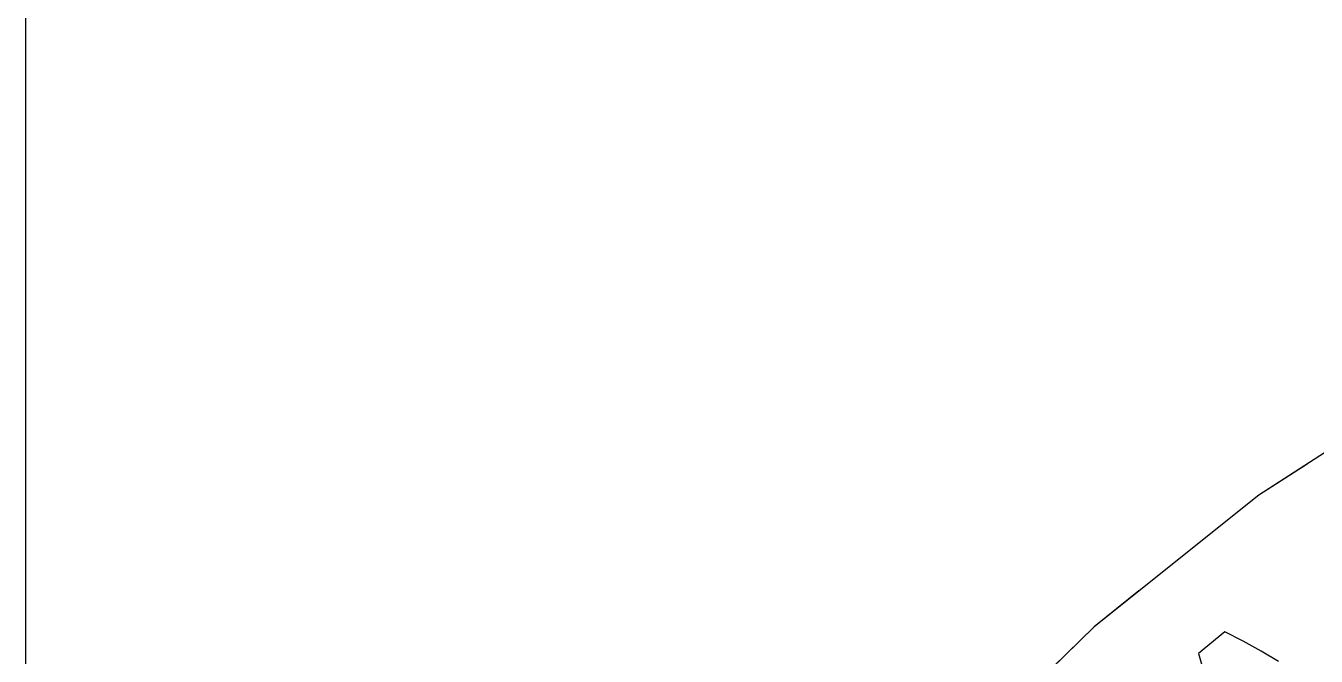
# Model space of a CAD drawing. Header units: millimetres. Extents: x -9 to 243, y -53 to 196.
# Drawn here: x 0.75 to 13.56, y 161.15 to 167.41 of the extents above; entities that cross this region are included whole.
import ezdxf

# ---------------------------------------------------------------- set-up
doc = ezdxf.new("R2010")
doc.units = ezdxf.units.MM
doc.linetypes.add('DASHED', pattern=[1.524, 1.27, -0.254])
doc.layers.add('HIDDEN', color=8, linetype='DASHED')
doc.layers.add('VISIBLE', color=7, linetype='CONTINUOUS')

msp = doc.modelspace()

# ---------------------------------------------------------------- linework, layer by layer
at = {"layer": 'HIDDEN'}
for points in [[(0.75, 81.6), (0.75, 187.1)], [(14.75, 163.88653), (12.99138, 162.7507), (11.3546, 161.44541), (9.85591, 159.98363), (8.51022, 158.37989), (7.33089, 156.65014), (6.32965, 154.81156), (5.51645, 152.88242), (4.89938, 150.88191), (4.48455, 148.82989), (4.2761, 146.74676), (4.2761, 144.65324), (4.48455, 142.57011), (4.89938, 140.51809), (5.51645, 138.51758), (6.32965, 136.58844), (7.33089, 134.74986), (8.51022, 133.02011), (9.85591, 131.41637), (11.3546, 129.95459), (12.99138, 128.6493), (14.75, 127.51347)], [(14.75, 163.88653), (12.99138, 162.7507), (11.3546, 161.44541), (9.85591, 159.98363), (8.51022, 158.37989), (7.33089, 156.65014), (6.32965, 154.81156), (5.51645, 152.88242), (4.89938, 150.88191), (4.48455, 148.82989), (4.2761, 146.74676), (4.2761, 144.65324), (4.48455, 142.57011), (4.89938, 140.51809), (5.51645, 138.51758), (6.32965, 136.58844), (7.33089, 134.74986), (8.51022, 133.02011), (9.85591, 131.41637), (11.3546, 129.95459), (12.99138, 128.6493), (14.75, 127.51347)], [(14.75, 163.88653), (12.99138, 162.7507), (11.3546, 161.44541), (9.85591, 159.98363), (8.51022, 158.37989), (7.33089, 156.65014), (6.32965, 154.81156), (5.51645, 152.88242), (4.89938, 150.88191), (4.48455, 148.82989), (4.2761, 146.74676), (4.2761, 144.65324), (4.48455, 142.57011), (4.89938, 140.51809), (5.51645, 138.51758), (6.32965, 136.58844), (7.33089, 134.74986), (8.51022, 133.02011), (9.85591, 131.41637), (11.3546, 129.95459), (12.99138, 128.6493), (14.75, 127.51347)], [(14.75, 163.88653), (12.99138, 162.7507), (11.3546, 161.44541), (9.85591, 159.98363), (8.51022, 158.37989), (7.33089, 156.65014), (6.32965, 154.81156), (5.51645, 152.88242), (4.89938, 150.88191), (4.48455, 148.82989), (4.2761, 146.74676), (4.2761, 144.65324), (4.48455, 142.57011), (4.89938, 140.51809), (5.51645, 138.51758), (6.32965, 136.58844), (7.33089, 134.74986), (8.51022, 133.02011), (9.85591, 131.41637), (11.3546, 129.95459), (12.99138, 128.6493), (14.75, 127.51347)], [(14.75, 163.88653), (12.99138, 162.7507), (11.3546, 161.44541), (9.85591, 159.98363), (8.51022, 158.37989), (7.33089, 156.65014), (6.32965, 154.81156), (5.51645, 152.88242), (4.89938, 150.88191), (4.48455, 148.82989), (4.2761, 146.74676), (4.2761, 144.65324), (4.48455, 142.57011), (4.89938, 140.51809), (5.51645, 138.51758), (6.32965, 136.58844), (7.33089, 134.74986), (8.51022, 133.02011), (9.85591, 131.41637), (11.3546, 129.95459), (12.99138, 128.6493), (14.75, 127.51347)], [(12.65466, 161.39628), (12.39033, 161.18045)], [(12.65466, 161.39628), (12.39033, 161.18045)], [(12.83638, 161.30148), (12.65466, 161.39628)], [(12.83638, 161.30148), (12.65466, 161.39628)], [(13.0139, 161.20292), (12.83638, 161.30148)], [(13.0139, 161.20292), (12.83638, 161.30148)], [(12.39033, 161.18045), (12.44686, 160.98344)], [(12.39033, 161.18045), (12.44686, 160.98344)], [(13.187, 161.1005), (13.0139, 161.20292)], [(13.187, 161.1005), (13.0139, 161.20292)]]:
    msp.add_lwpolyline(points, dxfattribs=at)
at = {"layer": 'VISIBLE'}
for points in [[(0.75, 81.6), (0.75, 187.1)], [(14.75, 163.88653), (12.99138, 162.7507), (11.3546, 161.44541), (9.85591, 159.98363), (8.51022, 158.37989), (7.33089, 156.65014), (6.32965, 154.81156), (5.51645, 152.88242), (4.89938, 150.88191), (4.48455, 148.82989), (4.2761, 146.74676), (4.2761, 144.65324), (4.48455, 142.57011), (4.89938, 140.51809), (5.51645, 138.51758), (6.32965, 136.58844), (7.33089, 134.74986), (8.51022, 133.02011), (9.85591, 131.41637), (11.3546, 129.95459), (12.99138, 128.6493), (14.75, 127.51347)]]:
    msp.add_lwpolyline(points, dxfattribs=at)

doc.saveas('drawing.dxf')
